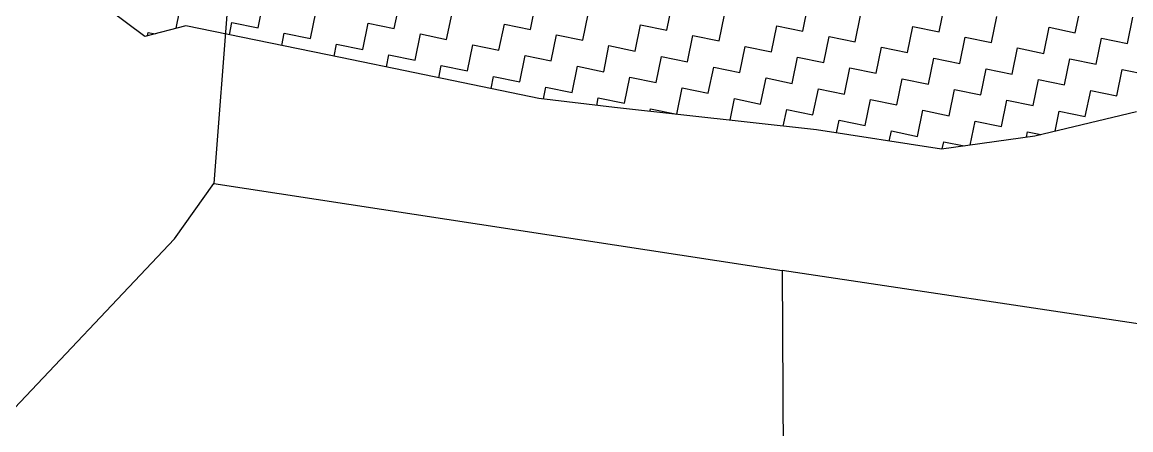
# Model space of a CAD drawing. Header units: metres. Extents: x 280043 to 281054, y 2047152 to 2048652.
# Drawn here: x 280638.7 to 280741.4, y 2048139.5 to 2048177.3 of the extents above; entities that cross this region are included whole.
import ezdxf

# ---------------------------------------------------------------- set-up
doc = ezdxf.new("R2010")
doc.units = ezdxf.units.M
doc.layers.add('POLY_HATCH', color=12, linetype='Continuous')
doc.layers.add('POLY_PARCEL', color=6, linetype='Continuous')

msp = doc.modelspace()

# ---------------------------------------------------------------- linework, layer by layer
at = {"layer": 'POLY_HATCH'}
for p, q in [((280650.04, 2048175.97), (280641.22, 2048182.57)), ((280653.84, 2048176.98), (280650.04, 2048175.97)), ((280668.19, 2048174.02), (280653.84, 2048176.98)), ((280675.08, 2048172.6), (280668.19, 2048174.02)), ((280686.56, 2048170.23), (280675.08, 2048172.6)), ((280693.57, 2048169.39), (280686.56, 2048170.23)), ((280712.3, 2048167.32), (280693.57, 2048169.39)), ((280741.98, 2048168.98), (280732.54, 2048166.74)), ((280723.91, 2048165.53), (280712.3, 2048167.32)), ((280732.54, 2048166.74), (280723.91, 2048165.53))]:
    msp.add_line(p, q, dxfattribs=at)
at = {"layer": 'POLY_HATCH', "linetype": 'Continuous'}
for p, q in [((280660.55, 2048176.78), (280661.05, 2048179.21)), ((280673.17, 2048176.71), (280673.67, 2048179.13)), ((280685.8, 2048176.63), (280686.3, 2048179.06)), ((280698.43, 2048176.56), (280698.92, 2048178.98)), ((280711.05, 2048176.48), (280711.55, 2048178.91)), ((280723.68, 2048176.41), (280724.18, 2048178.83)), ((280736.3, 2048176.33), (280736.8, 2048178.76)), ((280652.96, 2048176.75), (280653.27, 2048178.28)), ((280665.4, 2048175.78), (280665.9, 2048178.21)), ((280678.02, 2048175.71), (280678.52, 2048178.13)), ((280690.65, 2048175.63), (280691.15, 2048178.06)), ((280703.28, 2048175.56), (280703.78, 2048177.98)), ((280715.9, 2048175.48), (280716.4, 2048177.91)), ((280728.53, 2048175.41), (280729.03, 2048177.83)), ((280741.15, 2048175.33), (280741.65, 2048177.76)), ((280657.89, 2048176.14), (280658.12, 2048177.28)), ((280658.12, 2048177.28), (280660.55, 2048176.78)), ((280670.25, 2048174.78), (280670.75, 2048177.21)), ((280670.75, 2048177.21), (280673.17, 2048176.71)), ((280682.87, 2048174.71), (280683.37, 2048177.13)), ((280683.37, 2048177.13), (280685.8, 2048176.63)), ((280695.5, 2048174.63), (280696, 2048177.06)), ((280696, 2048177.06), (280698.43, 2048176.56)), ((280708.13, 2048174.56), (280708.63, 2048176.98)), ((280708.63, 2048176.98), (280711.05, 2048176.48)), ((280720.75, 2048174.48), (280721.25, 2048176.91)), ((280721.25, 2048176.91), (280723.68, 2048176.41)), ((280733.38, 2048174.41), (280733.88, 2048176.83)), ((280733.88, 2048176.83), (280736.3, 2048176.33)), ((280650.28, 2048176.03), (280650.35, 2048176.36)), ((280650.35, 2048176.36), (280650.99, 2048176.22)), ((280662.74, 2048175.14), (280662.97, 2048176.28)), ((280662.97, 2048176.28), (280665.4, 2048175.78)), ((280675.1, 2048173.78), (280675.6, 2048176.21)), ((280675.6, 2048176.21), (280678.02, 2048175.71)), ((280687.72, 2048173.71), (280688.22, 2048176.13)), ((280688.22, 2048176.13), (280690.65, 2048175.63)), ((280700.35, 2048173.63), (280700.85, 2048176.06)), ((280700.85, 2048176.06), (280703.28, 2048175.56)), ((280712.98, 2048173.56), (280713.48, 2048175.98)), ((280713.48, 2048175.98), (280715.9, 2048175.48)), ((280725.6, 2048173.48), (280726.1, 2048175.91)), ((280726.1, 2048175.91), (280728.53, 2048175.41)), ((280738.23, 2048173.41), (280738.73, 2048175.83)), ((280738.73, 2048175.83), (280741.15, 2048175.33)), ((280667.59, 2048174.14), (280667.82, 2048175.28)), ((280667.82, 2048175.28), (280670.25, 2048174.78)), ((280679.95, 2048172.78), (280680.45, 2048175.21)), ((280680.45, 2048175.21), (280682.87, 2048174.71)), ((280692.58, 2048172.71), (280693.07, 2048175.13)), ((280693.07, 2048175.13), (280695.5, 2048174.63)), ((280705.2, 2048172.63), (280705.7, 2048175.06)), ((280705.7, 2048175.06), (280708.13, 2048174.56)), ((280717.83, 2048172.56), (280718.33, 2048174.98)), ((280718.33, 2048174.98), (280720.75, 2048174.48)), ((280730.45, 2048172.48), (280730.95, 2048174.91)), ((280730.95, 2048174.91), (280733.38, 2048174.41)), ((280672.44, 2048173.15), (280672.67, 2048174.28)), ((280672.67, 2048174.28), (280675.1, 2048173.78)), ((280684.8, 2048171.78), (280685.3, 2048174.21)), ((280685.3, 2048174.21), (280687.72, 2048173.71)), ((280697.43, 2048171.71), (280697.93, 2048174.13)), ((280697.93, 2048174.13), (280700.35, 2048173.63)), ((280710.05, 2048171.63), (280710.55, 2048174.06)), ((280710.55, 2048174.06), (280712.98, 2048173.56)), ((280722.68, 2048171.56), (280723.18, 2048173.98)), ((280723.18, 2048173.98), (280725.6, 2048173.48)), ((280735.3, 2048171.48), (280735.8, 2048173.91)), ((280735.8, 2048173.91), (280738.23, 2048173.41)), ((280677.29, 2048172.15), (280677.52, 2048173.28)), ((280677.52, 2048173.28), (280679.95, 2048172.78)), ((280689.65, 2048170.78), (280690.15, 2048173.21)), ((280690.15, 2048173.21), (280692.58, 2048172.71)), ((280702.28, 2048170.71), (280702.78, 2048173.13)), ((280702.78, 2048173.13), (280705.2, 2048172.63)), ((280714.9, 2048170.63), (280715.4, 2048173.06)), ((280715.4, 2048173.06), (280717.83, 2048172.56)), ((280727.53, 2048170.56), (280728.03, 2048172.98)), ((280728.03, 2048172.98), (280730.45, 2048172.48)), ((280740.15, 2048170.48), (280740.65, 2048172.91)), ((280740.65, 2048172.91), (280743.08, 2048172.41)), ((280682.14, 2048171.15), (280682.37, 2048172.28)), ((280682.37, 2048172.28), (280684.8, 2048171.78)), ((280694.5, 2048169.78), (280695, 2048172.21)), ((280695, 2048172.21), (280697.43, 2048171.71)), ((280707.13, 2048169.71), (280707.63, 2048172.13)), ((280707.63, 2048172.13), (280710.05, 2048171.63)), ((280719.75, 2048169.63), (280720.25, 2048172.06)), ((280720.25, 2048172.06), (280722.68, 2048171.56)), ((280732.38, 2048169.56), (280732.88, 2048171.98)), ((280732.88, 2048171.98), (280735.3, 2048171.48)), ((280687, 2048170.18), (280687.22, 2048171.28)), ((280687.22, 2048171.28), (280689.65, 2048170.78)), ((280699.35, 2048168.78), (280699.85, 2048171.21)), ((280699.85, 2048171.21), (280702.28, 2048170.71)), ((280711.98, 2048168.71), (280712.48, 2048171.13)), ((280712.48, 2048171.13), (280714.9, 2048170.63)), ((280724.6, 2048168.63), (280725.1, 2048171.06)), ((280725.1, 2048171.06), (280727.53, 2048170.56)), ((280737.23, 2048168.56), (280737.73, 2048170.98)), ((280737.73, 2048170.98), (280740.15, 2048170.48)), ((280691.93, 2048169.59), (280692.08, 2048170.28)), ((280692.08, 2048170.28), (280694.5, 2048169.78)), ((280704.29, 2048168.2), (280704.7, 2048170.21)), ((280704.7, 2048170.21), (280707.13, 2048169.71)), ((280716.83, 2048167.71), (280717.33, 2048170.13)), ((280717.33, 2048170.13), (280719.75, 2048169.63)), ((280729.45, 2048167.63), (280729.95, 2048170.06)), ((280729.95, 2048170.06), (280732.38, 2048169.56)), ((280696.87, 2048169.02), (280696.93, 2048169.28)), ((280696.93, 2048169.28), (280699.35, 2048168.78)), ((280709.23, 2048167.66), (280709.55, 2048169.21)), ((280709.55, 2048169.21), (280711.98, 2048168.71)), ((280721.68, 2048166.71), (280722.18, 2048169.13)), ((280722.18, 2048169.13), (280724.6, 2048168.63)), ((280734.42, 2048167.19), (280734.8, 2048169.06)), ((280734.8, 2048169.06), (280737.23, 2048168.56)), ((280714.16, 2048167.03), (280714.4, 2048168.21)), ((280714.4, 2048168.21), (280716.83, 2048167.71)), ((280726.57, 2048165.9), (280727.03, 2048168.13)), ((280727.03, 2048168.13), (280729.45, 2048167.63)), ((280719.06, 2048166.28), (280719.25, 2048167.21)), ((280719.25, 2048167.21), (280721.68, 2048166.71)), ((280731.77, 2048166.63), (280731.88, 2048167.13)), ((280731.88, 2048167.13), (280733.12, 2048166.88)), ((280723.96, 2048165.54), (280724.1, 2048166.21)), ((280724.1, 2048166.21), (280725.99, 2048165.82))]:
    msp.add_line(p, q, dxfattribs=at)
at = {"layer": 'POLY_PARCEL'}
for p, q in [((280660.63, 2048216.59), (280656.44, 2048162.35)), ((280652.79, 2048157.2), (280656.44, 2048162.35)), ((280656.44, 2048162.35), (280709.14, 2048154.28)), ((280592.73, 2048093.65), (280652.79, 2048157.2)), ((280820.38, 2048137.58), (280709.14, 2048154.28)), ((280709.14, 2048154.28), (280709.55, 2048078.72))]:
    msp.add_line(p, q, dxfattribs=at)

doc.saveas('drawing.dxf')
